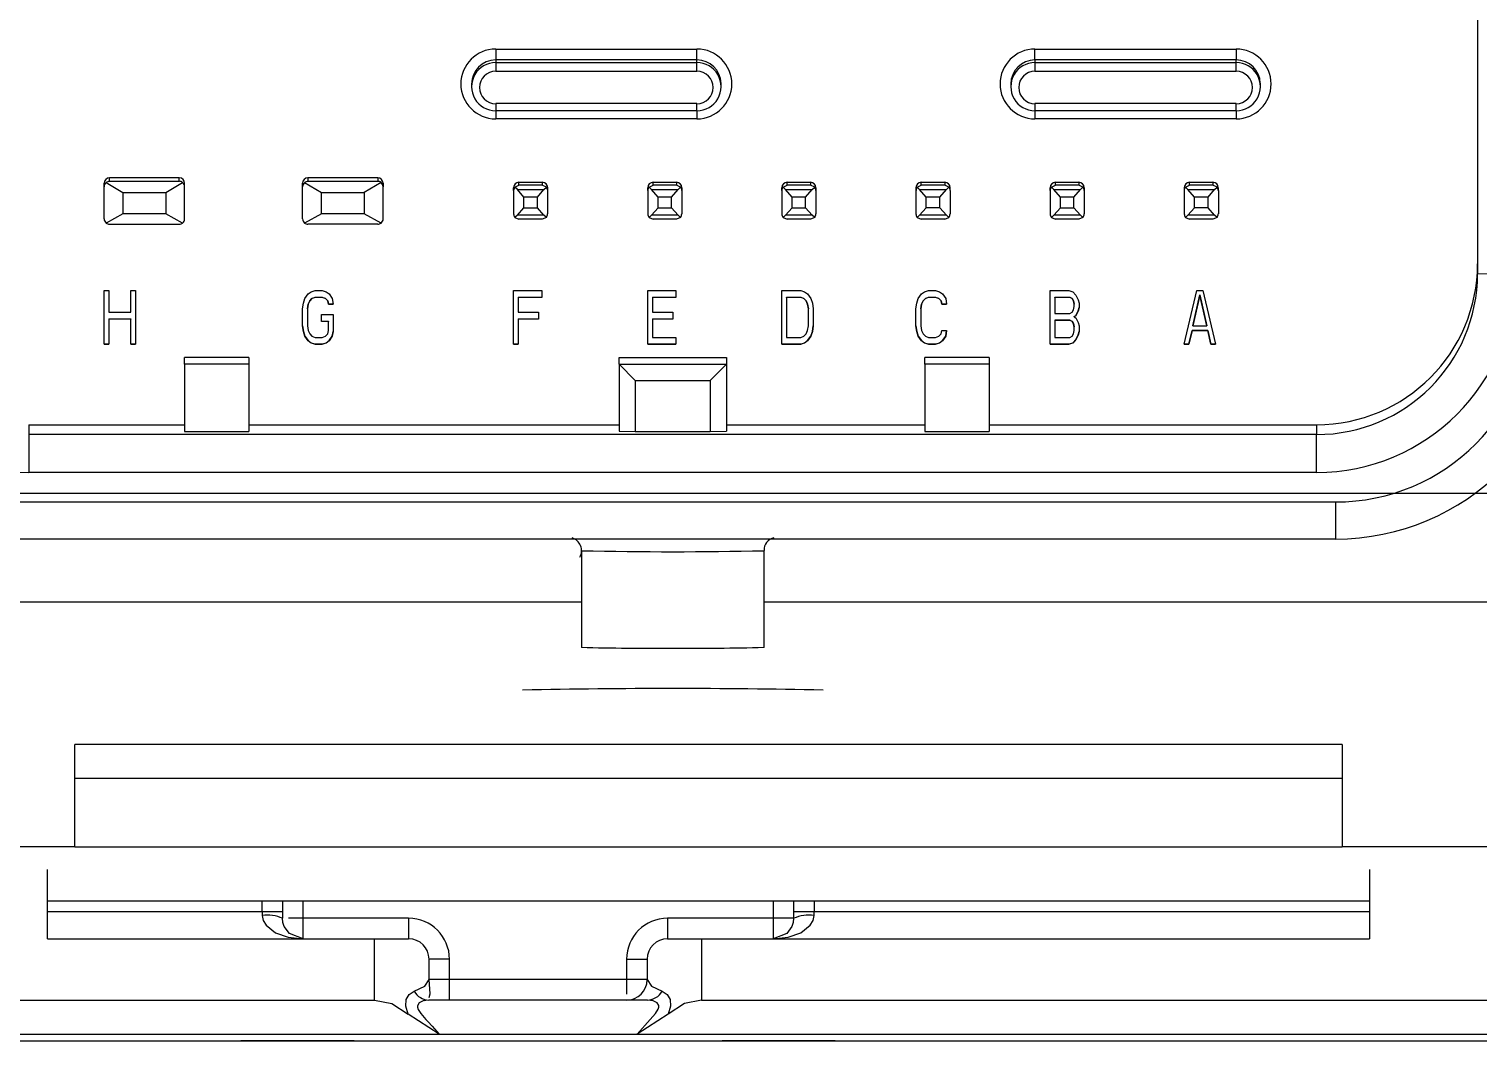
# Model space of a CAD drawing. Extents: x -3.1 to 16.8, y 0.7 to 10.7.
# Drawn here: x 10.704 to 11.767, y 8.37 to 9.112 of the extents above; entities that cross this region are included whole.
import ezdxf

# ---------------------------------------------------------------- set-up
doc = ezdxf.new("R2010")
doc.units = 0
doc.layers.get('0').update_dxf_attribs({"linetype": 'CONTINUOUS'})

msp = doc.modelspace()

# ---------------------------------------------------------------- linework, layer by layer
at = {"color": 7, "linetype": 'CONTINUOUS'}
for p, q in [((11.7665, 9.5236), (11.7665, 8.933)), ((11.046, 9.0977), (11.046, 9.0897)), ((11.046, 9.0977), (11.1937, 9.0977)), ((11.1937, 9.0897), (11.1937, 9.0977)), ((11.4417, 9.0897), (11.4417, 9.0977)), ((11.4417, 9.0977), (11.5894, 9.0977)), ((11.5894, 9.0977), (11.5894, 9.0897)), ((11.046, 9.0897), (11.046, 9.0878)), ((11.1937, 9.0897), (11.046, 9.0897)), ((11.046, 9.0878), (11.046, 9.0814)), ((11.046, 9.0878), (11.1937, 9.0878)), ((11.046, 9.0814), (11.1937, 9.0814)), ((11.1937, 9.0878), (11.1937, 9.0897)), ((11.1937, 9.0814), (11.1937, 9.0878)), ((11.4417, 9.0897), (11.4417, 9.0878)), ((11.5894, 9.0897), (11.4417, 9.0897)), ((11.4417, 9.0878), (11.4417, 9.0814)), ((11.4417, 9.0878), (11.5894, 9.0878)), ((11.4417, 9.0814), (11.5894, 9.0814)), ((11.5894, 9.0878), (11.5894, 9.0897)), ((11.5894, 9.0814), (11.5894, 9.0878)), ((11.0283, 9.072), (11.0283, 9.0701)), ((11.2114, 9.072), (11.2114, 9.0726)), ((11.2114, 9.0701), (11.2114, 9.072)), ((11.424, 9.072), (11.424, 9.0701)), ((11.6071, 9.072), (11.6071, 9.0726)), ((11.6071, 9.0701), (11.6071, 9.072)), ((11.046, 9.0577), (11.046, 9.0524)), ((11.1937, 9.0577), (11.046, 9.0577)), ((11.1937, 9.0524), (11.046, 9.0524)), ((11.046, 9.0524), (11.046, 9.0465)), ((11.1937, 9.0524), (11.1937, 9.0577)), ((11.1937, 9.0524), (11.1937, 9.0465)), ((11.4417, 9.0577), (11.4417, 9.0524)), ((11.5894, 9.0577), (11.4417, 9.0577)), ((11.5894, 9.0524), (11.4417, 9.0524)), ((11.4417, 9.0524), (11.4417, 9.0465)), ((11.5894, 9.0524), (11.5894, 9.0577)), ((11.5894, 9.0524), (11.5894, 9.0465)), ((11.1937, 9.0465), (11.046, 9.0465)), ((11.5894, 9.0465), (11.4417, 9.0465)), ((10.7586, 8.9967), (10.7586, 8.9993)), ((10.7586, 8.9731), (10.7586, 8.9967)), ((10.7601, 8.9998), (10.7724, 8.9925)), ((10.7626, 9.0007), (10.7626, 9.0032)), ((10.8138, 9.0032), (10.7626, 9.0032)), ((10.7626, 9.0007), (10.8138, 9.0007)), ((10.8039, 8.9925), (10.8162, 8.9998)), ((10.8138, 9.0007), (10.8138, 9.0032)), ((10.8177, 8.9967), (10.8177, 8.9993)), ((10.8177, 8.9731), (10.8177, 8.9967)), ((10.9043, 8.9967), (10.9043, 8.9993)), ((10.9043, 8.9731), (10.9043, 8.9967)), ((10.9058, 8.9998), (10.9181, 8.9925)), ((10.9082, 9.0032), (10.9082, 9.0007)), ((10.9594, 9.0032), (10.9082, 9.0032)), ((10.9082, 9.0007), (10.9594, 9.0007)), ((10.9619, 8.9998), (10.9496, 8.9925)), ((10.9594, 9.0032), (10.9594, 9.0007)), ((10.9634, 8.9993), (10.9634, 8.9967)), ((10.9634, 8.9731), (10.9634, 8.9967)), ((11.0591, 8.9939), (11.0591, 8.996)), ((11.0601, 8.9964), (11.0631, 8.9979)), ((11.0619, 8.9947), (11.0601, 8.9964)), ((11.0631, 8.9979), (11.0631, 9)), ((11.0631, 9), (11.0802, 9)), ((11.0802, 8.9979), (11.0631, 8.9979)), ((11.0802, 9), (11.0802, 8.9979)), ((11.0832, 8.9964), (11.0802, 8.9979)), ((11.0814, 8.9947), (11.0832, 8.9964)), ((11.0841, 8.996), (11.0841, 8.9939)), ((11.1576, 8.9939), (11.1576, 8.996)), ((11.1585, 8.9964), (11.1615, 8.9979)), ((11.1603, 8.9947), (11.1585, 8.9964)), ((11.1615, 8.9979), (11.1615, 9)), ((11.1615, 9), (11.1786, 9)), ((11.1786, 8.9979), (11.1615, 8.9979)), ((11.1786, 9), (11.1786, 8.9979)), ((11.1816, 8.9964), (11.1786, 8.9979)), ((11.1798, 8.9947), (11.1816, 8.9964)), ((11.1826, 8.996), (11.1826, 8.9939)), ((11.256, 8.9939), (11.256, 8.996)), ((11.2569, 8.9964), (11.2599, 8.9979)), ((11.2587, 8.9947), (11.2569, 8.9964)), ((11.2599, 8.9979), (11.2599, 9)), ((11.2599, 9), (11.277, 9)), ((11.277, 8.9979), (11.2599, 8.9979)), ((11.277, 9), (11.277, 8.9979)), ((11.2801, 8.9964), (11.277, 8.9979)), ((11.2783, 8.9947), (11.2801, 8.9964)), ((11.281, 8.996), (11.281, 8.9939)), ((11.3544, 8.996), (11.3544, 8.9939)), ((11.3553, 8.9964), (11.3583, 8.9979)), ((11.3553, 8.9964), (11.3571, 8.9947)), ((11.3583, 8.9979), (11.3583, 9)), ((11.3583, 9), (11.3755, 9)), ((11.3755, 8.9979), (11.3583, 8.9979)), ((11.3755, 9), (11.3755, 8.9979)), ((11.3785, 8.9964), (11.3755, 8.9979)), ((11.3767, 8.9947), (11.3785, 8.9964)), ((11.3794, 8.9939), (11.3794, 8.996)), ((11.4528, 8.9939), (11.4528, 8.996)), ((11.4538, 8.9964), (11.4568, 8.9979)), ((11.4556, 8.9947), (11.4538, 8.9964)), ((11.4568, 8.9979), (11.4568, 9)), ((11.4568, 9), (11.4739, 9)), ((11.4739, 8.9979), (11.4568, 8.9979)), ((11.4739, 9), (11.4739, 8.9979)), ((11.4769, 8.9964), (11.4739, 8.9979)), ((11.4751, 8.9947), (11.4769, 8.9964)), ((11.4778, 8.996), (11.4778, 8.9939)), ((11.5513, 8.996), (11.5513, 8.9939)), ((11.5522, 8.9964), (11.5552, 8.9979)), ((11.5522, 8.9964), (11.554, 8.9947)), ((11.5552, 8.9979), (11.5552, 9)), ((11.5552, 9), (11.5723, 9)), ((11.5723, 8.9979), (11.5552, 8.9979)), ((11.5723, 9), (11.5723, 8.9979)), ((11.5753, 8.9964), (11.5723, 8.9979)), ((11.5735, 8.9947), (11.5753, 8.9964)), ((11.5763, 8.9939), (11.5763, 8.996)), ((10.7724, 8.9925), (10.8039, 8.9925)), ((10.7724, 8.9925), (10.7724, 8.9768)), ((10.8039, 8.9925), (10.8039, 8.9768)), ((10.9181, 8.9925), (10.9496, 8.9925)), ((10.9181, 8.9768), (10.9181, 8.9925)), ((10.9496, 8.9925), (10.9496, 8.9768)), ((11.0591, 8.9939), (11.0591, 8.9768)), ((11.0667, 8.9891), (11.0619, 8.9947)), ((11.0619, 8.9947), (11.0814, 8.9947)), ((11.0667, 8.9812), (11.0667, 8.9891)), ((11.0766, 8.9891), (11.0667, 8.9891)), ((11.0766, 8.9891), (11.0814, 8.9947)), ((11.0766, 8.9812), (11.0766, 8.9891)), ((11.0841, 8.9939), (11.0841, 8.9768)), ((11.1576, 8.9939), (11.1576, 8.9768)), ((11.1651, 8.9891), (11.1603, 8.9947)), ((11.1603, 8.9947), (11.1798, 8.9947)), ((11.1651, 8.9812), (11.1651, 8.9891)), ((11.175, 8.9891), (11.1651, 8.9891)), ((11.175, 8.9891), (11.1798, 8.9947)), ((11.175, 8.9812), (11.175, 8.9891)), ((11.1826, 8.9939), (11.1826, 8.9768)), ((11.256, 8.9939), (11.256, 8.9768)), ((11.2636, 8.9891), (11.2587, 8.9947)), ((11.2587, 8.9947), (11.2783, 8.9947)), ((11.2636, 8.9812), (11.2636, 8.9891)), ((11.2734, 8.9891), (11.2636, 8.9891)), ((11.2734, 8.9891), (11.2783, 8.9947)), ((11.2734, 8.9812), (11.2734, 8.9891)), ((11.281, 8.9939), (11.281, 8.9768)), ((11.3544, 8.9939), (11.3544, 8.9768)), ((11.362, 8.9891), (11.3571, 8.9947)), ((11.3571, 8.9947), (11.3767, 8.9947)), ((11.362, 8.9812), (11.362, 8.9891)), ((11.3718, 8.9891), (11.362, 8.9891)), ((11.3718, 8.9891), (11.3767, 8.9947)), ((11.3718, 8.9812), (11.3718, 8.9891)), ((11.3794, 8.9939), (11.3794, 8.9768)), ((11.4528, 8.9939), (11.4528, 8.9768)), ((11.4604, 8.9891), (11.4556, 8.9947)), ((11.4556, 8.9947), (11.4751, 8.9947)), ((11.4604, 8.9812), (11.4604, 8.9891)), ((11.4703, 8.9891), (11.4604, 8.9891)), ((11.4703, 8.9891), (11.4751, 8.9947)), ((11.4703, 8.9812), (11.4703, 8.9891)), ((11.4778, 8.9939), (11.4778, 8.9768)), ((11.5513, 8.9939), (11.5513, 8.9768)), ((11.5588, 8.9891), (11.554, 8.9947)), ((11.554, 8.9947), (11.5735, 8.9947)), ((11.5588, 8.9812), (11.5588, 8.9891)), ((11.5687, 8.9891), (11.5588, 8.9891)), ((11.5687, 8.9891), (11.5735, 8.9947)), ((11.5687, 8.9812), (11.5687, 8.9891)), ((11.5763, 8.9939), (11.5763, 8.9768)), ((10.7724, 8.9768), (10.7601, 8.97)), ((10.8039, 8.9768), (10.7724, 8.9768)), ((10.8162, 8.97), (10.8039, 8.9768)), ((10.9181, 8.9768), (10.9058, 8.97)), ((10.9496, 8.9768), (10.9181, 8.9768)), ((10.9619, 8.97), (10.9496, 8.9768)), ((11.0619, 8.9759), (11.0601, 8.9742)), ((11.0619, 8.9759), (11.0667, 8.9812)), ((11.0814, 8.9759), (11.0619, 8.9759)), ((11.0667, 8.9812), (11.0766, 8.9812)), ((11.0814, 8.9759), (11.0766, 8.9812)), ((11.0832, 8.9742), (11.0814, 8.9759)), ((11.1603, 8.9759), (11.1585, 8.9742)), ((11.1603, 8.9759), (11.1651, 8.9812)), ((11.1798, 8.9759), (11.1603, 8.9759)), ((11.1651, 8.9812), (11.175, 8.9812)), ((11.1798, 8.9759), (11.175, 8.9812)), ((11.1816, 8.9742), (11.1798, 8.9759)), ((11.2587, 8.9759), (11.2569, 8.9742)), ((11.2587, 8.9759), (11.2636, 8.9812)), ((11.2783, 8.9759), (11.2587, 8.9759)), ((11.2636, 8.9812), (11.2734, 8.9812)), ((11.2783, 8.9759), (11.2734, 8.9812)), ((11.2801, 8.9742), (11.2783, 8.9759)), ((11.3553, 8.9742), (11.3571, 8.9759)), ((11.3571, 8.9759), (11.362, 8.9812)), ((11.3767, 8.9759), (11.3571, 8.9759)), ((11.3718, 8.9812), (11.362, 8.9812)), ((11.3767, 8.9759), (11.3718, 8.9812)), ((11.3785, 8.9742), (11.3767, 8.9759)), ((11.4556, 8.9759), (11.4538, 8.9742)), ((11.4556, 8.9759), (11.4604, 8.9812)), ((11.4751, 8.9759), (11.4556, 8.9759)), ((11.4604, 8.9812), (11.4703, 8.9812)), ((11.4751, 8.9759), (11.4703, 8.9812)), ((11.4769, 8.9742), (11.4751, 8.9759)), ((11.5522, 8.9742), (11.554, 8.9759)), ((11.554, 8.9759), (11.5588, 8.9812)), ((11.5735, 8.9759), (11.554, 8.9759)), ((11.5687, 8.9812), (11.5588, 8.9812)), ((11.5735, 8.9759), (11.5687, 8.9812)), ((11.5753, 8.9742), (11.5735, 8.9759)), ((10.7626, 8.9692), (10.8138, 8.9692)), ((10.9594, 8.9692), (10.9082, 8.9692)), ((11.0601, 8.9742), (11.0631, 8.9729)), ((11.0802, 8.9729), (11.0631, 8.9729)), ((11.0832, 8.9742), (11.0802, 8.9729)), ((11.1585, 8.9742), (11.1615, 8.9729)), ((11.1786, 8.9729), (11.1615, 8.9729)), ((11.1816, 8.9742), (11.1786, 8.9729)), ((11.2569, 8.9742), (11.2599, 8.9729)), ((11.277, 8.9729), (11.2599, 8.9729)), ((11.2801, 8.9742), (11.277, 8.9729)), ((11.3553, 8.9742), (11.3583, 8.9729)), ((11.3755, 8.9729), (11.3583, 8.9729)), ((11.3755, 8.9729), (11.3785, 8.9742)), ((11.4538, 8.9742), (11.4568, 8.9729)), ((11.4739, 8.9729), (11.4568, 8.9729)), ((11.4769, 8.9742), (11.4739, 8.9729)), ((11.5522, 8.9742), (11.5552, 8.9729)), ((11.5723, 8.9729), (11.5552, 8.9729)), ((11.5753, 8.9742), (11.5723, 8.9729)), ((11.7665, 8.933), (11.7941, 8.9328)), ((10.7586, 8.9205), (10.7621, 8.9205)), ((10.7586, 8.8812), (10.7586, 8.9205)), ((10.7621, 8.9205), (10.7621, 8.9046)), ((10.7782, 8.9205), (10.7816, 8.9205)), ((10.7782, 8.9046), (10.7782, 8.9205)), ((10.7816, 8.9205), (10.7816, 8.8812)), ((10.9043, 8.9071), (10.9049, 8.9113)), ((10.9049, 8.9113), (10.906, 8.9147)), ((10.906, 8.9147), (10.9083, 8.918)), ((10.9078, 8.9072), (10.9083, 8.9106)), ((10.9083, 8.918), (10.9106, 8.9197)), ((10.9083, 8.9106), (10.9095, 8.9131)), ((10.9095, 8.913), (10.9083, 8.9105)), ((10.9083, 8.9106), (10.9083, 8.9105)), ((10.9095, 8.9131), (10.9112, 8.9148)), ((10.9112, 8.9147), (10.9095, 8.913)), ((10.9095, 8.9131), (10.9095, 8.913)), ((10.9106, 8.9197), (10.9135, 8.9205)), ((10.9112, 8.9148), (10.9135, 8.9156)), ((10.9135, 8.9155), (10.9112, 8.9147)), ((10.9112, 8.9148), (10.9112, 8.9147)), ((10.9135, 8.9205), (10.9187, 8.9205)), ((10.9135, 8.9156), (10.9135, 8.9155)), ((10.9135, 8.9156), (10.9187, 8.9156)), ((10.9187, 8.9155), (10.9135, 8.9155)), ((10.9187, 8.9205), (10.9215, 8.9197)), ((10.9187, 8.9156), (10.9187, 8.9155)), ((10.9187, 8.9156), (10.921, 8.9148)), ((10.921, 8.9147), (10.9187, 8.9155)), ((10.921, 8.9148), (10.921, 8.9147)), ((10.921, 8.9148), (10.9227, 8.9131)), ((10.9227, 8.913), (10.921, 8.9147)), ((10.9215, 8.9197), (10.9238, 8.918)), ((10.9227, 8.9131), (10.9227, 8.913)), ((10.9227, 8.9131), (10.9233, 8.9106)), ((10.9233, 8.9105), (10.9227, 8.913)), ((10.9233, 8.9106), (10.9233, 8.9105)), ((10.9233, 8.9106), (10.9267, 8.9106)), ((10.9238, 8.918), (10.9261, 8.9147)), ((10.9261, 8.9147), (10.9267, 8.9105)), ((11.0591, 8.9205), (11.0798, 8.9205)), ((11.0591, 8.8812), (11.0591, 8.9205)), ((11.0626, 8.9156), (11.0626, 8.9155)), ((11.0626, 8.9156), (11.0798, 8.9156)), ((11.0626, 8.9155), (11.0626, 8.9046)), ((11.0798, 8.9155), (11.0626, 8.9155)), ((11.0798, 8.9205), (11.0798, 8.9155)), ((11.1576, 8.9205), (11.1782, 8.9205)), ((11.1576, 8.8812), (11.1576, 8.9205)), ((11.161, 8.9156), (11.161, 8.9155)), ((11.161, 8.9156), (11.1782, 8.9156)), ((11.161, 8.9155), (11.161, 8.9046)), ((11.1782, 8.9155), (11.161, 8.9155)), ((11.1782, 8.9205), (11.1782, 8.9155)), ((11.256, 8.9205), (11.2698, 8.9205)), ((11.256, 8.8812), (11.256, 8.9205)), ((11.2594, 8.9155), (11.2594, 8.9156)), ((11.2594, 8.9156), (11.2698, 8.9156)), ((11.2698, 8.9155), (11.2594, 8.9155)), ((11.2594, 8.9155), (11.2594, 8.8862)), ((11.2698, 8.9205), (11.2726, 8.9197)), ((11.2698, 8.9156), (11.2698, 8.9155)), ((11.2698, 8.9156), (11.2721, 8.9148)), ((11.2721, 8.9147), (11.2698, 8.9155)), ((11.2721, 8.9147), (11.2721, 8.9148)), ((11.2721, 8.9148), (11.2738, 8.9131)), ((11.2738, 8.913), (11.2721, 8.9147)), ((11.2726, 8.9197), (11.2749, 8.918)), ((11.2738, 8.913), (11.2738, 8.9131)), ((11.2738, 8.9131), (11.2749, 8.9106)), ((11.2749, 8.9105), (11.2738, 8.913)), ((11.2749, 8.918), (11.2772, 8.9147)), ((11.2749, 8.9105), (11.2749, 8.9106)), ((11.2749, 8.9106), (11.2755, 8.9072)), ((11.2772, 8.9147), (11.2784, 8.9113)), ((11.2784, 8.9113), (11.279, 8.9071)), ((11.3544, 8.9071), (11.355, 8.9113)), ((11.355, 8.9113), (11.3561, 8.9147)), ((11.3561, 8.9147), (11.3584, 8.918)), ((11.3579, 8.9072), (11.3584, 8.9106)), ((11.3584, 8.918), (11.3607, 8.9197)), ((11.3584, 8.9106), (11.3596, 8.9131)), ((11.3596, 8.913), (11.3584, 8.9105)), ((11.3584, 8.9106), (11.3584, 8.9105)), ((11.3596, 8.9131), (11.3613, 8.9148)), ((11.3613, 8.9147), (11.3596, 8.913)), ((11.3596, 8.9131), (11.3596, 8.913)), ((11.3607, 8.9197), (11.3636, 8.9205)), ((11.3613, 8.9148), (11.3636, 8.9156)), ((11.3636, 8.9155), (11.3613, 8.9147)), ((11.3613, 8.9148), (11.3613, 8.9147)), ((11.3636, 8.9205), (11.3688, 8.9205)), ((11.3636, 8.9156), (11.3636, 8.9155)), ((11.3636, 8.9156), (11.3688, 8.9156)), ((11.3688, 8.9155), (11.3636, 8.9155)), ((11.3688, 8.9205), (11.3716, 8.9197)), ((11.3688, 8.9156), (11.3688, 8.9155)), ((11.3688, 8.9156), (11.3711, 8.9148)), ((11.3711, 8.9147), (11.3688, 8.9155)), ((11.3711, 8.9148), (11.3711, 8.9147)), ((11.3711, 8.9148), (11.3728, 8.9131)), ((11.3728, 8.913), (11.3711, 8.9147)), ((11.3716, 8.9197), (11.3739, 8.918)), ((11.3728, 8.9131), (11.3728, 8.913)), ((11.3728, 8.9131), (11.3734, 8.9106)), ((11.3734, 8.9105), (11.3728, 8.913)), ((11.3734, 8.9106), (11.3734, 8.9105)), ((11.3734, 8.9106), (11.3768, 8.9106)), ((11.3739, 8.918), (11.3762, 8.9147)), ((11.3762, 8.9147), (11.3768, 8.9105)), ((11.4528, 8.9205), (11.4666, 8.9205)), ((11.4528, 8.8812), (11.4528, 8.9205)), ((11.4563, 8.9155), (11.4563, 8.9156)), ((11.4563, 8.9156), (11.4672, 8.9156)), ((11.4563, 8.9155), (11.4563, 8.9038)), ((11.4672, 8.9155), (11.4563, 8.9155)), ((11.4666, 8.9205), (11.4695, 8.9197)), ((11.4672, 8.9156), (11.4672, 8.9155)), ((11.4672, 8.9156), (11.4689, 8.9148)), ((11.4689, 8.9147), (11.4672, 8.9155)), ((11.4689, 8.9147), (11.4689, 8.9148)), ((11.4689, 8.9148), (11.4701, 8.9131)), ((11.4701, 8.913), (11.4689, 8.9147)), ((11.4695, 8.9197), (11.4718, 8.9172)), ((11.4701, 8.913), (11.4701, 8.9131)), ((11.4701, 8.9131), (11.4706, 8.9106)), ((11.4706, 8.9105), (11.4701, 8.913)), ((11.4706, 8.9105), (11.4706, 8.9106)), ((11.4718, 8.9172), (11.4735, 8.9138)), ((11.4735, 8.9138), (11.4741, 8.9113)), ((11.4741, 8.9113), (11.4741, 8.908)), ((11.5513, 8.8812), (11.5604, 8.9205)), ((11.5576, 8.8947), (11.5627, 8.9173)), ((11.5627, 8.9172), (11.5576, 8.8946)), ((11.5604, 8.9205), (11.565, 8.9205)), ((11.5627, 8.9172), (11.5627, 8.9173)), ((11.5627, 8.9173), (11.5679, 8.8947)), ((11.5679, 8.8946), (11.5627, 8.9172)), ((11.565, 8.9205), (11.5742, 8.8812)), ((10.7621, 8.9046), (10.7782, 8.9046)), ((10.9043, 8.8946), (10.9043, 8.9071)), ((10.9083, 8.9105), (10.9078, 8.9071)), ((10.9078, 8.9072), (10.9078, 8.9071)), ((10.9078, 8.9071), (10.9078, 8.8946)), ((10.9181, 8.8979), (10.9181, 8.9029)), ((10.9181, 8.9029), (10.9267, 8.9029)), ((10.9267, 8.9105), (10.9233, 8.9105)), ((10.9267, 8.9029), (10.9267, 8.8904)), ((11.0626, 8.9046), (11.0775, 8.9046)), ((11.0775, 8.9046), (11.0775, 8.8996)), ((11.161, 8.9046), (11.1759, 8.9046)), ((11.1759, 8.9046), (11.1759, 8.8996)), ((11.2755, 8.9071), (11.2749, 8.9105)), ((11.2755, 8.9071), (11.2755, 8.9072)), ((11.2755, 8.8946), (11.2755, 8.9071)), ((11.279, 8.9071), (11.279, 8.8946)), ((11.3544, 8.8946), (11.3544, 8.9071)), ((11.3584, 8.9105), (11.3579, 8.9071)), ((11.3579, 8.9072), (11.3579, 8.9071)), ((11.3579, 8.9071), (11.3579, 8.8946)), ((11.3768, 8.9105), (11.3734, 8.9105)), ((11.4563, 8.9038), (11.4672, 8.9038)), ((11.4672, 8.9038), (11.4689, 8.9046)), ((11.4689, 8.9046), (11.4701, 8.9063)), ((11.4701, 8.9063), (11.4706, 8.9088)), ((11.4706, 8.9088), (11.4706, 8.9105)), ((11.4706, 8.9014), (11.4718, 8.9022)), ((11.4718, 8.9021), (11.4706, 8.9013)), ((11.4706, 8.9013), (11.4706, 8.9014)), ((11.4706, 8.9013), (11.4718, 8.9004)), ((11.4718, 8.9022), (11.4735, 8.9056)), ((11.4735, 8.9054), (11.4718, 8.9021)), ((11.4718, 8.9022), (11.4718, 8.9021)), ((11.4718, 8.9004), (11.4735, 8.8971)), ((11.4735, 8.9056), (11.4741, 8.9081)), ((11.4741, 8.908), (11.4735, 8.9054)), ((11.4735, 8.9056), (11.4735, 8.9054)), ((10.7621, 8.8997), (10.7621, 8.8996)), ((10.7621, 8.8997), (10.7782, 8.8997)), ((10.7621, 8.8996), (10.7621, 8.8812)), ((10.7782, 8.8996), (10.7621, 8.8996)), ((10.7782, 8.8997), (10.7782, 8.8996)), ((10.7782, 8.8812), (10.7782, 8.8996)), ((10.9043, 8.8947), (10.9049, 8.8905)), ((10.9049, 8.8904), (10.9043, 8.8946)), ((10.9049, 8.8905), (10.9049, 8.8904)), ((10.9049, 8.8905), (10.906, 8.8871)), ((10.906, 8.887), (10.9049, 8.8904)), ((10.9078, 8.8946), (10.9083, 8.8912)), ((10.9083, 8.8912), (10.9095, 8.8887)), ((10.9181, 8.898), (10.9233, 8.898)), ((10.9233, 8.8979), (10.9181, 8.8979)), ((10.9227, 8.8887), (10.9233, 8.8912)), ((10.9233, 8.898), (10.9233, 8.8979)), ((10.9233, 8.8912), (10.9233, 8.8979)), ((10.9261, 8.8871), (10.9267, 8.8905)), ((10.9267, 8.8904), (10.9261, 8.887)), ((11.0626, 8.8997), (11.0775, 8.8997)), ((11.0626, 8.8997), (11.0626, 8.8996)), ((11.0626, 8.8996), (11.0626, 8.8812)), ((11.0775, 8.8996), (11.0626, 8.8996)), ((11.161, 8.8997), (11.1759, 8.8997)), ((11.161, 8.8997), (11.161, 8.8996)), ((11.1759, 8.8996), (11.161, 8.8996)), ((11.161, 8.8996), (11.161, 8.8862)), ((11.2738, 8.8887), (11.2749, 8.8912)), ((11.2749, 8.8912), (11.2755, 8.8946)), ((11.2772, 8.8871), (11.2784, 8.8905)), ((11.2784, 8.8904), (11.2772, 8.887)), ((11.2784, 8.8905), (11.279, 8.8947)), ((11.279, 8.8946), (11.2784, 8.8904)), ((11.2784, 8.8905), (11.2784, 8.8904)), ((11.3544, 8.8947), (11.355, 8.8905)), ((11.355, 8.8904), (11.3544, 8.8946)), ((11.355, 8.8905), (11.355, 8.8904)), ((11.355, 8.8905), (11.3561, 8.8871)), ((11.3561, 8.887), (11.355, 8.8904)), ((11.3579, 8.8946), (11.3584, 8.8912)), ((11.3584, 8.8912), (11.3596, 8.8887)), ((11.3728, 8.8887), (11.3734, 8.8912)), ((11.3734, 8.8912), (11.3768, 8.8912)), ((11.3762, 8.8871), (11.3768, 8.8913)), ((11.3768, 8.8912), (11.3762, 8.887)), ((11.4563, 8.8989), (11.4672, 8.8989)), ((11.4563, 8.8987), (11.4563, 8.8989)), ((11.4672, 8.8987), (11.4563, 8.8987)), ((11.4563, 8.8987), (11.4563, 8.8862)), ((11.4672, 8.8987), (11.4672, 8.8989)), ((11.4672, 8.8989), (11.4689, 8.898)), ((11.4689, 8.8979), (11.4672, 8.8987)), ((11.4689, 8.8979), (11.4689, 8.898)), ((11.4689, 8.898), (11.4701, 8.8963)), ((11.4701, 8.8962), (11.4689, 8.8979)), ((11.4701, 8.8962), (11.4701, 8.8963)), ((11.4701, 8.8963), (11.4706, 8.8938)), ((11.4706, 8.8937), (11.4701, 8.8962)), ((11.4701, 8.8887), (11.4706, 8.8912)), ((11.4706, 8.8937), (11.4706, 8.8938)), ((11.4706, 8.8912), (11.4706, 8.8937)), ((11.4735, 8.8971), (11.4741, 8.8946)), ((11.4735, 8.888), (11.4741, 8.8905)), ((11.4741, 8.8904), (11.4735, 8.8879)), ((11.4741, 8.8946), (11.4741, 8.8904)), ((11.5547, 8.8813), (11.557, 8.8913)), ((11.557, 8.8912), (11.5547, 8.8812)), ((11.557, 8.8913), (11.557, 8.8912)), ((11.557, 8.8913), (11.5685, 8.8913)), ((11.5685, 8.8912), (11.557, 8.8912)), ((11.5576, 8.8946), (11.5576, 8.8947)), ((11.5576, 8.8946), (11.5679, 8.8946)), ((11.5679, 8.8947), (11.5679, 8.8946)), ((11.5685, 8.8913), (11.5685, 8.8912)), ((11.5685, 8.8913), (11.5708, 8.8813)), ((11.5708, 8.8812), (11.5685, 8.8912)), ((10.7586, 8.8813), (10.7621, 8.8813)), ((10.7621, 8.8812), (10.7586, 8.8812)), ((10.7782, 8.8813), (10.7816, 8.8813)), ((10.7816, 8.8812), (10.7782, 8.8812)), ((10.906, 8.8871), (10.906, 8.887)), ((10.906, 8.8871), (10.9083, 8.8838)), ((10.9083, 8.8837), (10.906, 8.887)), ((10.9083, 8.8838), (10.9083, 8.8837)), ((10.9083, 8.8838), (10.9106, 8.8821)), ((10.9106, 8.882), (10.9083, 8.8837)), ((10.9095, 8.8887), (10.9112, 8.887)), ((10.9106, 8.8821), (10.9106, 8.882)), ((10.9106, 8.8821), (10.9135, 8.8813)), ((10.9135, 8.8812), (10.9106, 8.882)), ((10.9112, 8.887), (10.9135, 8.8862)), ((10.9135, 8.8862), (10.9187, 8.8862)), ((10.9135, 8.8813), (10.9135, 8.8812)), ((10.9135, 8.8813), (10.9187, 8.8813)), ((10.9187, 8.8812), (10.9135, 8.8812)), ((10.9187, 8.8862), (10.921, 8.887)), ((10.9187, 8.8813), (10.9215, 8.8821)), ((10.9215, 8.882), (10.9187, 8.8812)), ((10.9187, 8.8813), (10.9187, 8.8812)), ((10.921, 8.887), (10.9227, 8.8887)), ((10.9215, 8.8821), (10.9238, 8.8838)), ((10.9238, 8.8837), (10.9215, 8.882)), ((10.9215, 8.8821), (10.9215, 8.882)), ((10.9238, 8.8838), (10.9261, 8.8871)), ((10.9261, 8.887), (10.9238, 8.8837)), ((10.9238, 8.8838), (10.9238, 8.8837)), ((10.9261, 8.8871), (10.9261, 8.887)), ((11.0591, 8.8813), (11.0626, 8.8813)), ((11.0626, 8.8812), (11.0591, 8.8812)), ((11.1576, 8.8813), (11.1782, 8.8813)), ((11.1782, 8.8812), (11.1576, 8.8812)), ((11.161, 8.8862), (11.1782, 8.8862)), ((11.1782, 8.8862), (11.1782, 8.8812)), ((11.256, 8.8813), (11.2698, 8.8813)), ((11.2698, 8.8812), (11.256, 8.8812)), ((11.2594, 8.8862), (11.2698, 8.8862)), ((11.2698, 8.8862), (11.2721, 8.887)), ((11.2698, 8.8813), (11.2726, 8.8821)), ((11.2726, 8.882), (11.2698, 8.8812)), ((11.2698, 8.8813), (11.2698, 8.8812)), ((11.2721, 8.887), (11.2738, 8.8887)), ((11.2726, 8.8821), (11.2749, 8.8838)), ((11.2749, 8.8837), (11.2726, 8.882)), ((11.2726, 8.8821), (11.2726, 8.882)), ((11.2749, 8.8838), (11.2772, 8.8871)), ((11.2772, 8.887), (11.2749, 8.8837)), ((11.2749, 8.8838), (11.2749, 8.8837)), ((11.2772, 8.8871), (11.2772, 8.887)), ((11.3561, 8.8871), (11.3561, 8.887)), ((11.3561, 8.8871), (11.3584, 8.8838)), ((11.3584, 8.8837), (11.3561, 8.887)), ((11.3584, 8.8838), (11.3584, 8.8837)), ((11.3584, 8.8838), (11.3607, 8.8821)), ((11.3607, 8.882), (11.3584, 8.8837)), ((11.3596, 8.8887), (11.3613, 8.887)), ((11.3607, 8.8821), (11.3607, 8.882)), ((11.3607, 8.8821), (11.3636, 8.8813)), ((11.3636, 8.8812), (11.3607, 8.882)), ((11.3613, 8.887), (11.3636, 8.8862)), ((11.3636, 8.8862), (11.3688, 8.8862)), ((11.3636, 8.8813), (11.3636, 8.8812)), ((11.3636, 8.8813), (11.3688, 8.8813)), ((11.3688, 8.8812), (11.3636, 8.8812)), ((11.3688, 8.8862), (11.3711, 8.887)), ((11.3688, 8.8813), (11.3716, 8.8821)), ((11.3716, 8.882), (11.3688, 8.8812)), ((11.3688, 8.8813), (11.3688, 8.8812)), ((11.3711, 8.887), (11.3728, 8.8887)), ((11.3716, 8.8821), (11.3739, 8.8838)), ((11.3739, 8.8837), (11.3716, 8.882)), ((11.3716, 8.8821), (11.3716, 8.882)), ((11.3739, 8.8838), (11.3762, 8.8871)), ((11.3762, 8.887), (11.3739, 8.8837)), ((11.3739, 8.8838), (11.3739, 8.8837)), ((11.3762, 8.8871), (11.3762, 8.887)), ((11.4528, 8.8813), (11.4666, 8.8813)), ((11.4666, 8.8812), (11.4528, 8.8812)), ((11.4563, 8.8862), (11.4672, 8.8862)), ((11.4666, 8.8813), (11.4695, 8.8821)), ((11.4695, 8.882), (11.4666, 8.8812)), ((11.4666, 8.8813), (11.4666, 8.8812)), ((11.4672, 8.8862), (11.4689, 8.887)), ((11.4689, 8.887), (11.4701, 8.8887)), ((11.4695, 8.8821), (11.4718, 8.8846)), ((11.4718, 8.8845), (11.4695, 8.882)), ((11.4695, 8.8821), (11.4695, 8.882)), ((11.4718, 8.8846), (11.4735, 8.888)), ((11.4735, 8.8879), (11.4718, 8.8845)), ((11.4718, 8.8846), (11.4718, 8.8845)), ((11.4735, 8.888), (11.4735, 8.8879)), ((11.5513, 8.8813), (11.5547, 8.8813)), ((11.5547, 8.8812), (11.5513, 8.8812)), ((11.5547, 8.8813), (11.5547, 8.8812)), ((11.5708, 8.8813), (11.5708, 8.8812)), ((11.5708, 8.8813), (11.5742, 8.8813)), ((11.5742, 8.8812), (11.5708, 8.8812)), ((10.8177, 8.8664), (10.8177, 8.8713)), ((10.8649, 8.8713), (10.8177, 8.8713)), ((10.8649, 8.8713), (10.8649, 8.8664)), ((11.1366, 8.8713), (11.2153, 8.8713)), ((11.1366, 8.8665), (11.1366, 8.8713)), ((11.2153, 8.8713), (11.2153, 8.8665)), ((11.361, 8.8664), (11.361, 8.8713)), ((11.4082, 8.8713), (11.361, 8.8713)), ((11.4082, 8.8713), (11.4082, 8.8664)), ((10.8649, 8.8664), (10.8177, 8.8664)), ((10.8177, 8.8664), (10.8177, 8.8171)), ((10.8649, 8.8664), (10.8649, 8.8171)), ((11.1366, 8.8665), (11.2153, 8.8665)), ((11.1366, 8.8665), (11.1484, 8.8545)), ((11.1366, 8.8665), (11.1366, 8.8173)), ((11.2035, 8.8545), (11.2153, 8.8665)), ((11.2153, 8.8665), (11.2153, 8.8173)), ((11.4082, 8.8664), (11.361, 8.8664)), ((11.361, 8.8664), (11.361, 8.8171)), ((11.4082, 8.8664), (11.4082, 8.8171)), ((11.1484, 8.8545), (11.2035, 8.8545)), ((11.1484, 8.8545), (11.1484, 8.8171)), ((11.2035, 8.8545), (11.2035, 8.8171)), ((10.7035, 8.8221), (10.7035, 8.8149)), ((10.7035, 8.8221), (10.8177, 8.8221)), ((10.7035, 8.8149), (10.7035, 8.7871)), ((11.6484, 8.8149), (10.7035, 8.8149)), ((10.8177, 8.8171), (10.8649, 8.8171)), ((10.8649, 8.8221), (11.1366, 8.8221)), ((11.1366, 8.8173), (11.1484, 8.8171)), ((11.1484, 8.8171), (11.2035, 8.8171)), ((11.2035, 8.8171), (11.2153, 8.8173)), ((11.2153, 8.8221), (11.361, 8.8221)), ((11.361, 8.8171), (11.4082, 8.8171)), ((11.4082, 8.8221), (11.6484, 8.8221)), ((11.6484, 8.8221), (11.6484, 8.8149)), ((11.6484, 8.7871), (11.6484, 8.8149)), ((11.6484, 8.7871), (10.7035, 8.7871)), ((9.0426, 8.7718), (16.8499, 8.7718)), ((10.6897, 8.7655), (11.6622, 8.7655)), ((11.6622, 8.7655), (11.6622, 8.7382)), ((11.6622, 8.7382), (10.6897, 8.7382)), ((11.109, 8.7296), (11.109, 8.6587)), ((11.2429, 8.6587), (11.2429, 8.7296)), ((11.109, 8.6919), (10.6897, 8.6919)), ((12.7429, 8.6919), (11.2429, 8.6919)), ((11.6671, 8.5874), (10.7371, 8.5874)), ((10.7371, 8.5624), (10.7371, 8.5874)), ((11.6671, 8.5874), (11.6671, 8.5624)), ((10.7371, 8.5124), (10.7371, 8.5624)), ((11.6671, 8.5624), (10.7371, 8.5624)), ((11.6671, 8.5624), (11.6671, 8.5124)), ((10.7371, 8.5124), (10.6171, 8.5124)), ((10.7371, 8.5124), (11.6671, 8.5124)), ((11.7871, 8.5124), (11.6671, 8.5124)), ((10.7171, 8.4449), (10.7171, 8.4958)), ((11.6871, 8.4958), (11.6871, 8.4449)), ((11.6871, 8.4724), (10.7171, 8.4724)), ((10.7171, 8.4649), (10.8746, 8.4649)), ((10.8746, 8.4649), (10.8746, 8.4724)), ((10.8746, 8.4649), (10.8746, 8.462)), ((10.8746, 8.4649), (10.8896, 8.4649)), ((10.8896, 8.4724), (10.8896, 8.4649)), ((10.8896, 8.4649), (10.8896, 8.4599)), ((10.9046, 8.4599), (10.9046, 8.4724)), ((11.2496, 8.4724), (11.2496, 8.4599)), ((11.2646, 8.4724), (11.2646, 8.4649)), ((11.2646, 8.4649), (11.2646, 8.4599)), ((11.2646, 8.4649), (11.2796, 8.4649)), ((11.2796, 8.4724), (11.2796, 8.4649)), ((11.2796, 8.462), (11.2796, 8.4649)), ((11.2796, 8.4649), (11.6871, 8.4649)), ((10.9046, 8.4599), (10.894, 8.4599)), ((10.9046, 8.4449), (10.9046, 8.4599)), ((10.9821, 8.4599), (10.9046, 8.4599)), ((10.9821, 8.4599), (10.9821, 8.4449)), ((11.1721, 8.4599), (11.1721, 8.4449)), ((11.2496, 8.4599), (11.1721, 8.4599)), ((11.2646, 8.4599), (11.2496, 8.4599)), ((11.2496, 8.4599), (11.2496, 8.4493)), ((10.7171, 8.4449), (10.9571, 8.4449)), ((10.9571, 8.3999), (10.9571, 8.4449)), ((11.1971, 8.4449), (11.1971, 8.3999)), ((11.1971, 8.4449), (11.6871, 8.4449)), ((11.2496, 8.4493), (11.2496, 8.4449)), ((10.9971, 8.4149), (10.9971, 8.4299)), ((11.0121, 8.4299), (10.9971, 8.4299)), ((11.0121, 8.4149), (11.0121, 8.4299)), ((11.1421, 8.4299), (11.1421, 8.4149)), ((11.1421, 8.4299), (11.1571, 8.4299)), ((11.1571, 8.4299), (11.1571, 8.4149)), ((11.0121, 8.4149), (10.9971, 8.4149)), ((11.0121, 8.4043), (11.0121, 8.4149)), ((11.1421, 8.4149), (11.0121, 8.4149)), ((11.1571, 8.4149), (11.1421, 8.4149)), ((11.1421, 8.4149), (11.1421, 8.4043)), ((10.9932, 8.3994), (10.9939, 8.4003)), ((11.0121, 8.3999), (11.0121, 8.4043)), ((11.1604, 8.4003), (11.1592, 8.3998)), ((10.4996, 8.3999), (10.9571, 8.3999)), ((11.0044, 8.3749), (10.9818, 8.3895)), ((10.997, 8.3999), (10.9927, 8.3994)), ((11.1573, 8.3999), (10.997, 8.3999)), ((11.1726, 8.3896), (11.1499, 8.3749)), ((11.1971, 8.3999), (12.0871, 8.3999)), ((10.4996, 8.3749), (11.0044, 8.3749)), ((10.4996, 8.3699), (15.4546, 8.3699)), ((10.9421, 8.3699), (10.8591, 8.3699)), ((11.0044, 8.3749), (11.1499, 8.3749)), ((11.1499, 8.3749), (12.1344, 8.3749)), ((11.2951, 8.3699), (11.2121, 8.3699))]:
    msp.add_line(p, q, dxfattribs=at)
for points in [[(10.8746, 8.462), (10.8754, 8.4583), (10.8775, 8.4548), (10.8845, 8.4493), (10.8938, 8.446), (10.9046, 8.4449)], [(10.9046, 8.4449), (10.8946, 8.4488), (10.8909, 8.4539), (10.8899, 8.4569), (10.8896, 8.4599)], [(11.2496, 8.4449), (11.2605, 8.446), (11.2698, 8.4493), (11.2768, 8.4548), (11.2789, 8.4583), (11.2796, 8.462)], [(11.2646, 8.4599), (11.2643, 8.4569), (11.2634, 8.4539), (11.2597, 8.4488), (11.2496, 8.4449)], [(10.9861, 8.4064), (10.994, 8.4101), (10.9971, 8.4149)], [(10.9973, 8.4017), (10.9979, 8.4046), (10.9971, 8.415)], [(11.1571, 8.4149), (11.1603, 8.4101), (11.1682, 8.4064)], [(10.9818, 8.3895), (10.9801, 8.3954), (10.9803, 8.4003), (10.9824, 8.4041), (10.9861, 8.4064)], [(11.1682, 8.4064), (11.1719, 8.4041), (11.174, 8.4003), (11.1742, 8.3954), (11.1726, 8.3896)], [(10.9571, 8.3999), (10.9699, 8.3973), (10.9818, 8.3895)], [(10.9927, 8.3994), (10.9898, 8.3979), (10.9886, 8.3958), (10.9886, 8.3946), (10.9891, 8.3931), (10.9911, 8.39), (10.9948, 8.3857), (10.9964, 8.384), (10.9994, 8.3808), (11.0044, 8.3749)], [(11.1499, 8.3749), (11.1594, 8.3857), (11.1632, 8.39), (11.1652, 8.3932), (11.1657, 8.3946), (11.1657, 8.3959), (11.1645, 8.398), (11.1615, 8.3994), (11.1573, 8.3999)], [(11.1971, 8.3999), (11.1845, 8.3974), (11.1726, 8.3896)]]:
    msp.add_lwpolyline(points, dxfattribs=at)
for centre, radius, start, end in [((11.046, 9.0721), 0.0256, 89.9989, 179.9989), ((11.1937, 9.0721), 0.0256, 0.0011, 90.0011), ((11.4417, 9.0721), 0.0256, 89.9989, 179.9989), ((11.5894, 9.0721), 0.0256, 0.0011, 90.0011), ((11.046, 9.072), 0.0177, 89.9989, 179.9989), ((11.046, 9.0701), 0.0177, 89.9982, 270.0018), ((11.046, 9.0695), 0.0119, 89.9989, 179.9989), ((11.1937, 9.072), 0.0177, 1.8278, 90.0011), ((11.1937, 9.0701), 0.0177, 269.9982, 90.0018), ((11.1937, 9.0695), 0.0119, 0.0011, 90.0011), ((11.4417, 9.072), 0.0177, 89.9989, 179.9989), ((11.4417, 9.0701), 0.0177, 89.9982, 270.0018), ((11.4417, 9.0695), 0.0119, 89.9989, 179.9989), ((11.5894, 9.072), 0.0177, 1.8278, 90.0011), ((11.5894, 9.0701), 0.0177, 269.9982, 90.0018), ((11.5894, 9.0695), 0.0119, 0.0011, 90.0011), ((11.046, 9.0721), 0.0256, 180.0011, 270.0011), ((11.1937, 9.0721), 0.0256, 269.9989, 359.9989), ((11.4417, 9.0721), 0.0256, 180.0011, 270.0011), ((11.5894, 9.0721), 0.0256, 269.9989, 359.9989), ((11.046, 9.0695), 0.0119, 180.0011, 270.0011), ((11.1937, 9.0695), 0.0119, 269.9989, 359.9989), ((11.4417, 9.0695), 0.0119, 180.0011, 270.0011), ((11.5894, 9.0695), 0.0119, 269.9989, 359.9989), ((10.7626, 8.9993), 0.00394, 89.9989, 179.9989), ((10.7625, 8.9967), 0.00386, 127.8826, 180.1441), ((10.7626, 8.9968), 0.00384, 89.9724, 129.5195), ((10.8138, 8.9993), 0.00394, 0.0011, 90.0011), ((10.814, 8.9974), 0.00328, 46.9142, 93.5939), ((10.8138, 8.9967), 0.00387, 359.8732, 52.1002), ((10.9082, 8.9993), 0.00394, 89.9989, 179.9989), ((10.9082, 8.9967), 0.00386, 127.8826, 180.1441), ((10.9082, 8.9968), 0.00384, 89.9724, 129.5195), ((10.9594, 8.9993), 0.00394, 0.0011, 90.0011), ((10.9596, 8.9974), 0.00328, 46.9142, 93.5939), ((10.9595, 8.9967), 0.00387, 359.8732, 52.1002), ((11.0631, 8.996), 0.00394, 89.9989, 179.9989), ((11.063, 8.9939), 0.00385, 139.4722, 180.0941), ((11.0802, 8.996), 0.00394, 0.0011, 90.0011), ((11.0803, 8.9939), 0.00385, 359.9059, 40.5278), ((11.1615, 8.996), 0.00394, 89.9989, 179.9989), ((11.1614, 8.9939), 0.00385, 139.4722, 180.0941), ((11.1786, 8.996), 0.00394, 0.0011, 90.0011), ((11.1787, 8.9939), 0.00385, 359.9059, 40.5278), ((11.2599, 8.996), 0.00394, 89.9989, 179.9989), ((11.2598, 8.9939), 0.00385, 139.4722, 180.0941), ((11.277, 8.996), 0.00394, 0.0011, 90.0011), ((11.2771, 8.9939), 0.00385, 359.9059, 40.5278), ((11.3583, 8.996), 0.00394, 89.9989, 179.9989), ((11.3583, 8.9939), 0.00385, 139.4722, 180.0941), ((11.3755, 8.996), 0.00394, 0.0011, 90.0011), ((11.3756, 8.9939), 0.00385, 359.9059, 40.5278), ((11.4568, 8.996), 0.00394, 89.9989, 179.9989), ((11.4567, 8.9939), 0.00385, 139.4722, 180.0941), ((11.4739, 8.996), 0.00394, 0.0011, 90.0011), ((11.474, 8.9939), 0.00385, 359.9059, 40.5278), ((11.5552, 8.996), 0.00394, 89.9989, 179.9989), ((11.5551, 8.9939), 0.00385, 139.4722, 180.0941), ((11.5723, 8.996), 0.00394, 0.0011, 90.0011), ((11.5724, 8.9939), 0.00385, 359.9059, 40.5278), ((11.0632, 8.9768), 0.00402, 180.0915, 219.6121), ((11.0801, 8.9768), 0.00402, 320.3879, 359.9085), ((11.1616, 8.9768), 0.00402, 180.0915, 219.6121), ((11.1785, 8.9768), 0.00402, 320.3879, 359.9085), ((11.26, 8.9768), 0.00402, 180.0915, 219.6121), ((11.277, 8.9768), 0.00402, 320.3879, 359.9085), ((11.3584, 8.9768), 0.00402, 180.0915, 219.6121), ((11.3754, 8.9768), 0.00402, 320.3879, 359.9085), ((11.4569, 8.9768), 0.00402, 180.0915, 219.6121), ((11.4738, 8.9768), 0.00402, 320.3879, 359.9085), ((11.5553, 8.9768), 0.00402, 180.0915, 219.6121), ((11.5722, 8.9768), 0.00402, 320.3879, 359.9085), ((10.7627, 8.9731), 0.00401, 180.1244, 231.0915), ((10.7626, 8.9732), 0.00404, 232.6868, 269.9957), ((10.8138, 8.9732), 0.00404, 270.0336, 307.2839), ((10.8141, 8.9729), 0.00362, 305.9382, 2.846), ((10.9083, 8.9731), 0.00401, 180.1244, 231.0915), ((10.908, 8.9726), 0.00341, 229.126, 273.5565), ((10.9594, 8.9732), 0.00404, 270.0336, 307.2839), ((10.9594, 8.9731), 0.00401, 308.9253, 359.8588), ((10.7035, 8.9328), 0.1457, 180.0011, 270.0011), ((11.6484, 8.9402), 0.1181, 269.9989, 359.9989), ((11.6484, 8.933), 0.1181, 269.9989, 359.9989), ((11.6484, 8.9328), 0.1457, 269.9989, 359.9989), ((11.6622, 8.9114), 0.1732, 269.9989, 359.9989), ((11.6622, 8.9111), 0.1457, 269.9989, 359.9989), ((11.0993, 8.7297), 0.00973, 331.0629, 73.2028), ((11.252, 8.7303), 0.00904, 101.863, 183.4766), ((11.176, 11.633), 2.9041, 268.6792, 271.3204), ((11.1592, 10.576), 1.9179, 268.5002, 270.4998), ((11.1927, 10.576), 1.9179, 269.5002, 271.4998), ((11.176, 3.5448), 5.0837, 88.7575, 91.2425), ((10.8783, 8.4342), 0.0281, 66.2276, 97.5121), ((10.9821, 8.4299), 0.03, 0.0002, 89.9996), ((11.1721, 8.4299), 0.03, 90.0002, 179.9996), ((11.276, 8.4342), 0.0281, 82.4879, 113.7723), ((10.9696, 9.442), 0.9972, 269.2818, 270.7182), ((10.9821, 8.4299), 0.015, 0.0274, 89.9726), ((11.1721, 8.4299), 0.015, 90, 180), ((11.1846, 9.4443), 0.9995, 269.2834, 270.7166), ((11.1421, 8.4149), 0.015, 270, 360), ((10.9973, 8.4127), 0.0128, 209.3827, 268.644), ((11.157, 8.4127), 0.0128, 271.3569, 330.6187)]:
    msp.add_arc(centre, radius, start, end, dxfattribs=at)

doc.saveas('drawing.dxf')
